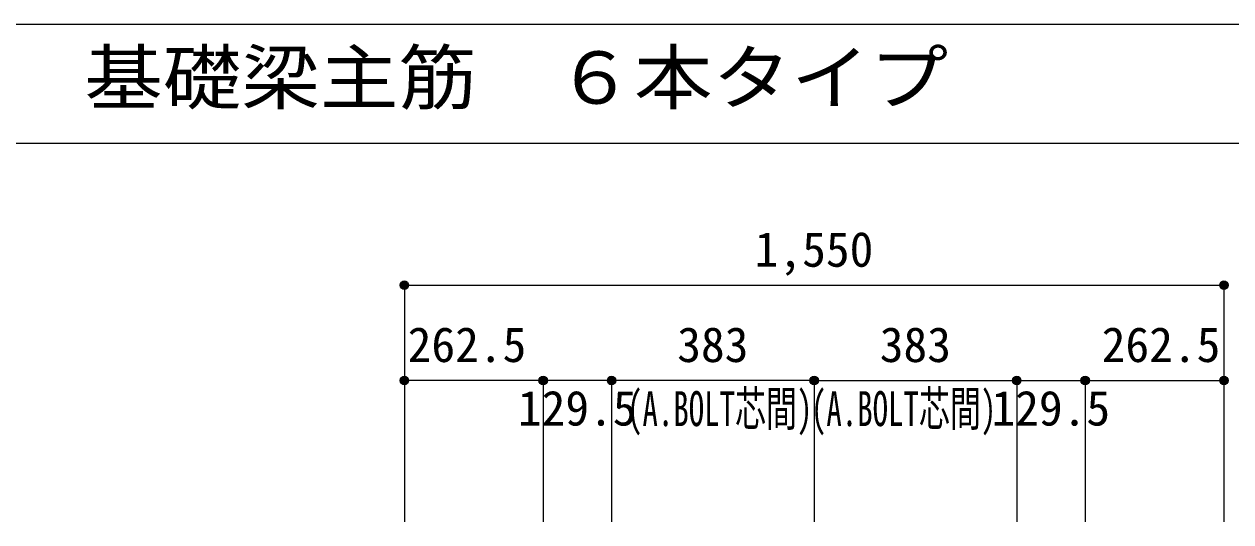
# Model space of a CAD drawing. Units: millimetres at full size, sheet at 1:30. Extents: x -5973 to 5954, y -4195 to 4201.
# Drawn here: x -942 to 1340, y 3261 to 4201 of the extents above; entities that cross this region are included whole.
import ezdxf
from ezdxf.enums import TextEntityAlignment as Align

# ---------------------------------------------------------------- set-up
doc = ezdxf.new("R2010")
doc.units = ezdxf.units.MM
doc.header["$LTSCALE"] = 30
doc.header["$PDMODE"] = 32
doc.header["$PDSIZE"] = 15
for name, color, linetype in [('0-7_文字', 4, 'Continuous'), ('0-D_寸法', 4, 'Continuous'), ('6-7_文字', 7, 'Continuous'), ('F-0_枠', 6, 'Continuous')]:
    doc.layers.add(name, color=color, linetype=linetype)
doc.styles.add('ＭＳ ゴシック', font='')
doc.styles.get('ＭＳ ゴシック').set_extended_font_data('MS Gothic')

msp = doc.modelspace()

# ---------------------------------------------------------------- linework, layer by layer
at = {"layer": '0-D_寸法'}
for p, q in [((-222.56, 3708.07), (-222.56, 3528.07)), ((-222.56, 3708.07), (-222.56, 3528.07)), ((-222.56, 3708.07), (1327.44, 3708.07)), ((-222.56, 3708.07), (1327.44, 3708.07)), ((1327.44, 3708.07), (1327.44, 3528.07)), ((-222.56, 3528.07), (-222.56, 3261.03)), ((-222.56, 3528.07), (-222.56, 3261.03)), ((39.94, 3528.07), (-222.56, 3528.07)), ((169.44, 3528.07), (39.94, 3528.07)), ((39.94, 3528.07), (39.94, 3261.03)), ((169.44, 3528.07), (169.44, 3261.03)), ((552.44, 3528.07), (169.44, 3528.07)), ((552.44, 3528.07), (552.44, 3261.03)), ((552.44, 3528.07), (935.44, 3528.07)), ((935.44, 3528.07), (935.44, 3261.03)), ((935.44, 3528.07), (1064.94, 3528.07)), ((1064.94, 3528.07), (1064.94, 3261.03)), ((1064.94, 3528.07), (1327.44, 3528.07)), ((1327.44, 3528.07), (1327.44, 3261.03)), ((1327.44, 3528.07), (1327.44, 3261.03))]:
    msp.add_line(p, q, dxfattribs=at)
for centre, radius in [((-222.56, 3708.07), 8), ((-222.56, 3708.07), 7.2), ((-222.56, 3708.07), 6.4), ((-222.56, 3708.07), 5.6), ((-222.56, 3708.07), 4.8), ((-222.56, 3708.07), 4), ((-222.56, 3708.07), 3.2), ((-222.56, 3708.07), 2.4), ((-222.56, 3708.07), 1.6), ((-222.56, 3708.07), 0.8), ((1327.44, 3708.07), 8), ((1327.44, 3708.07), 7.2), ((1327.44, 3708.07), 6.4), ((1327.44, 3708.07), 5.6), ((1327.44, 3708.07), 4.8), ((1327.44, 3708.07), 4), ((1327.44, 3708.07), 3.2), ((1327.44, 3708.07), 2.4), ((1327.44, 3708.07), 1.6), ((1327.44, 3708.07), 0.8), ((-222.56, 3528.07), 8), ((-222.56, 3528.07), 7.2), ((-222.56, 3528.07), 6.4), ((-222.56, 3528.07), 5.6), ((-222.56, 3528.07), 4.8), ((-222.56, 3528.07), 4), ((-222.56, 3528.07), 3.2), ((-222.56, 3528.07), 2.4), ((-222.56, 3528.07), 1.6), ((-222.56, 3528.07), 0.8), ((39.94, 3528.07), 8), ((39.94, 3528.07), 7.2), ((39.94, 3528.07), 6.4), ((39.94, 3528.07), 5.6), ((39.94, 3528.07), 4.8), ((39.94, 3528.07), 4), ((39.94, 3528.07), 3.2), ((39.94, 3528.07), 2.4), ((39.94, 3528.07), 1.6), ((39.94, 3528.07), 0.8), ((169.44, 3528.07), 8), ((169.44, 3528.07), 7.2), ((169.44, 3528.07), 6.4), ((169.44, 3528.07), 5.6), ((169.44, 3528.07), 4.8), ((169.44, 3528.07), 4), ((169.44, 3528.07), 3.2), ((169.44, 3528.07), 2.4), ((169.44, 3528.07), 1.6), ((169.44, 3528.07), 0.8), ((552.44, 3528.07), 8), ((552.44, 3528.07), 7.2), ((552.44, 3528.07), 6.4), ((552.44, 3528.07), 5.6), ((552.44, 3528.07), 4.8), ((552.44, 3528.07), 4), ((552.44, 3528.07), 3.2), ((552.44, 3528.07), 2.4), ((552.44, 3528.07), 1.6), ((552.44, 3528.07), 0.8), ((935.44, 3528.07), 8), ((935.44, 3528.07), 7.2), ((935.44, 3528.07), 6.4), ((935.44, 3528.07), 5.6), ((935.44, 3528.07), 4.8), ((935.44, 3528.07), 4), ((935.44, 3528.07), 3.2), ((935.44, 3528.07), 2.4), ((935.44, 3528.07), 1.6), ((935.44, 3528.07), 0.8), ((1064.94, 3528.07), 8), ((1064.94, 3528.07), 7.2), ((1064.94, 3528.07), 6.4), ((1064.94, 3528.07), 5.6), ((1064.94, 3528.07), 4.8), ((1064.94, 3528.07), 4), ((1064.94, 3528.07), 3.2), ((1064.94, 3528.07), 2.4), ((1064.94, 3528.07), 1.6), ((1064.94, 3528.07), 0.8), ((1327.44, 3528.07), 8), ((1327.44, 3528.07), 7.2), ((1327.44, 3528.07), 6.4), ((1327.44, 3528.07), 5.6), ((1327.44, 3528.07), 4.8), ((1327.44, 3528.07), 4), ((1327.44, 3528.07), 3.2), ((1327.44, 3528.07), 2.4), ((1327.44, 3528.07), 1.6), ((1327.44, 3528.07), 0.8)]:
    msp.add_circle(centre, radius, dxfattribs=at)
at = {"layer": '0-D_寸法', "color": 7}
for p in [(-222.56, 3708.07), (-222.56, 3708.07), (1327.44, 3708.07), (-222.56, 3528.07), (39.94, 3528.07), (169.44, 3528.07), (552.44, 3528.07), (552.44, 3528.07), (935.44, 3528.07), (935.44, 3528.07), (1064.94, 3528.07), (1064.94, 3528.07), (1327.44, 3528.07), (1327.44, 3528.07)]:
    msp.add_point(p, dxfattribs=at)
at = {"layer": 'F-0_枠'}
msp.add_line((-5972.88, 4201.15), (5954.1, 4201.15), dxfattribs=at)
at = {"layer": 'F-0_枠', "color": 2}
msp.add_line((-5972.88, 3976.15), (3723.6, 3976.15), dxfattribs=at)

# ---------------------------------------------------------------- texts
at = {"layer": '0-7_文字', "style": 'ＭＳ ゴシック', "width": 0.65}
for p in [(198.57, 3422.09), (546.31, 3422.09)]:
    msp.add_text('(A.BOLT芯間)', height=65.98, dxfattribs=at).set_placement(p, align=Align.BOTTOM_LEFT)
at = {"layer": '0-D_寸法', "style": 'ＭＳ ゴシック'}
for s, p in [('1,550', (439.94, 3723.07)), ('262.5', (-216.31, 3543.07)), ('383', (293.44, 3543.07)), ('383', (676.44, 3543.07)), ('262.5', (1096.19, 3543.07)), ('129.5', (-7.81, 3423.07)), ('129.5', (887.69, 3423.07))]:
    msp.add_text(s, height=65.98, dxfattribs=at).set_placement(p, align=Align.BOTTOM_LEFT)
at = {"layer": '6-7_文字', "color": 2, "style": 'ＭＳ ゴシック', "width": 1.1}
msp.add_text('\u3000\u3000基礎梁主筋\u3000６本タイプ', height=98.97, dxfattribs=at).set_placement((-1124.64, 4021.15), align=Align.BOTTOM_LEFT)

doc.saveas('drawing.dxf')
